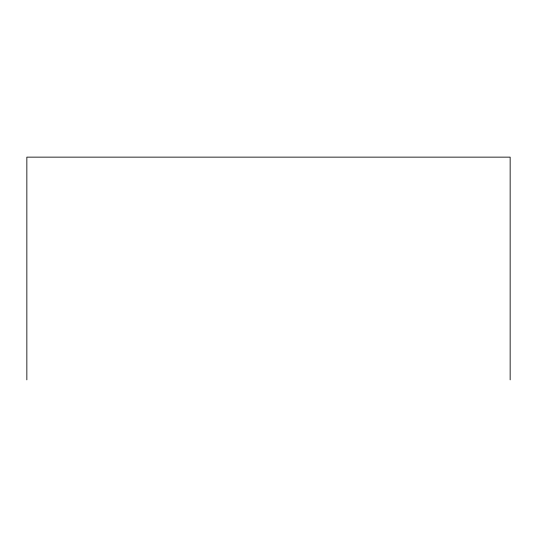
<?xml version="1.0" encoding="UTF-8"?>
<svg xmlns="http://www.w3.org/2000/svg" width="537" height="537" viewBox="0 0 537 537"><rect width="100%" height="100%" fill="white"/><g stroke="black" fill="none" stroke-linecap="round" stroke-linejoin="round"><path stroke-width="0.81" d="M510.15 379.86L510.15 157.14L26.85 157.14L26.85 379.86"/></g></svg>
